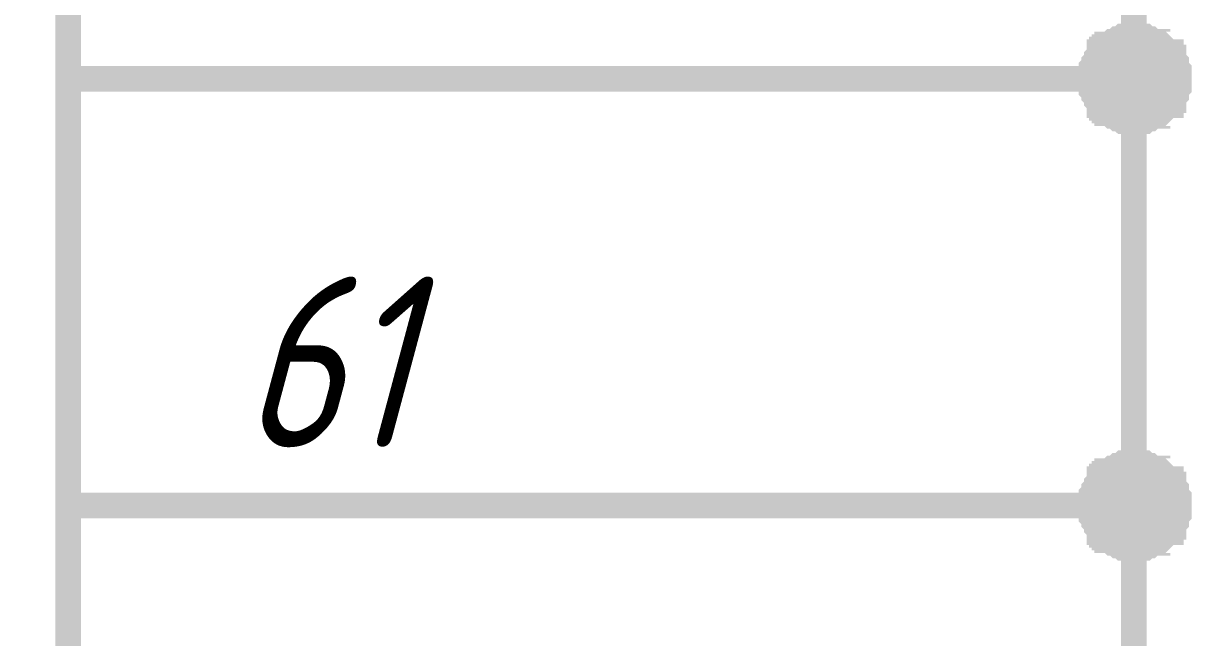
# Paper-space layout 'Layout1' of a CAD drawing. Extents: x -1 to 840, y -1 to 593.
# Drawn here: x 642.69 to 656.38, y 454.44 to 461.64 of the extents above; entities that cross this region are included whole.
import ezdxf

# ---------------------------------------------------------------- set-up
doc = ezdxf.new("R2010")
doc.units = 0
doc.header["$MEASUREMENT"] = 0
doc.layers.add('Sheet', color=255, linetype='CONTINUOUS')
doc.styles.add('GOST type A0', font='', dxfattribs={"oblique": 15, "height": 3.5})
doc.styles.get('GOST type A0').set_extended_font_data('GOST type A')

psp = doc.layouts.get("Layout1")

# ---------------------------------------------------------------- linework, layer by layer
at = {"layer": 'Sheet', "color": 7, "const_width": 0.3}
psp.add_lwpolyline([(585.728, 496.002), (643.213, 496.002), (643.213, 321.002), (585.728, 321.002), (585.728, 496.002)], close=True, dxfattribs=at)
at = {"layer": 'Sheet', "color": 7}
for points, const_width in [([(645.698, 460.99), (655.698, 460.99), (655.698, 465.992), (645.698, 465.992)], 0.3), ([(655.201, 460.99), (655.201, 461.021), (655.201, 461.052), (655.201, 461.052), (655.201, 461.083), (655.201, 461.114), (655.232, 461.145), (655.232, 461.176), (655.232, 461.176), (655.263, 461.207), (655.263, 461.239), (655.263, 461.239), (655.294, 461.27), (655.294, 461.301), (655.325, 461.301), (655.325, 461.332), (655.356, 461.332), (655.356, 461.363), (655.387, 461.363), (655.387, 461.394), (655.418, 461.394), (655.449, 461.425), (655.449, 461.425), (655.48, 461.425), (655.511, 461.456), (655.511, 461.456), (655.542, 461.456), (655.574, 461.487), (655.605, 461.487), (655.636, 461.487), (655.636, 461.487), (655.667, 461.487), (655.698, 461.487)], 0.3), ([(655.201, 460.99), (655.201, 461.021), (655.201, 461.052), (655.201, 461.052), (655.201, 461.083), (655.201, 461.114), (655.232, 461.145), (655.232, 461.176), (655.232, 461.176), (655.263, 461.207), (655.263, 461.239), (655.263, 461.239), (655.294, 461.27), (655.294, 461.301), (655.325, 461.301), (655.325, 461.332), (655.356, 461.332), (655.356, 461.363), (655.387, 461.363), (655.387, 461.394), (655.418, 461.394), (655.449, 461.425), (655.449, 461.425), (655.48, 461.425), (655.511, 461.456), (655.511, 461.456), (655.542, 461.456), (655.574, 461.487), (655.605, 461.487), (655.636, 461.487), (655.636, 461.487), (655.667, 461.487), (655.698, 461.487)], 0.3), ([(655.201, 460.99), (655.201, 461.021), (655.201, 461.052), (655.201, 461.052), (655.201, 461.083), (655.201, 461.114), (655.232, 461.145), (655.232, 461.176), (655.232, 461.176), (655.263, 461.207), (655.263, 461.239), (655.263, 461.239), (655.294, 461.27), (655.294, 461.301), (655.325, 461.301), (655.325, 461.332), (655.356, 461.332), (655.356, 461.363), (655.387, 461.363), (655.387, 461.394), (655.418, 461.394), (655.449, 461.425), (655.449, 461.425), (655.48, 461.425), (655.511, 461.456), (655.511, 461.456), (655.542, 461.456), (655.574, 461.487), (655.605, 461.487), (655.636, 461.487), (655.636, 461.487), (655.667, 461.487), (655.698, 461.487)], 0.3), ([(655.201, 460.99), (655.201, 461.021), (655.201, 461.052), (655.201, 461.052), (655.201, 461.083), (655.201, 461.114), (655.232, 461.145), (655.232, 461.176), (655.232, 461.176), (655.263, 461.207), (655.263, 461.239), (655.263, 461.239), (655.294, 461.27), (655.294, 461.301), (655.325, 461.301), (655.325, 461.332), (655.356, 461.332), (655.356, 461.363), (655.387, 461.363), (655.387, 461.394), (655.418, 461.394), (655.449, 461.425), (655.449, 461.425), (655.48, 461.425), (655.511, 461.456), (655.511, 461.456), (655.542, 461.456), (655.574, 461.487), (655.605, 461.487), (655.636, 461.487), (655.636, 461.487), (655.667, 461.487), (655.698, 461.487)], 0.3), ([(655.698, 461.487), (655.698, 461.487)], 0.3), ([(655.698, 461.487), (655.729, 461.487), (655.76, 461.487), (655.76, 461.487), (655.791, 461.487), (655.822, 461.487), (655.853, 461.456), (655.884, 461.456), (655.884, 461.456), (655.915, 461.425), (655.946, 461.425), (655.977, 461.425), (655.977, 461.394), (656.008, 461.394), (656.039, 461.363), (656.039, 461.363), (656.07, 461.332), (656.07, 461.332), (656.101, 461.301), (656.133, 461.301), (656.133, 461.27), (656.133, 461.239), (656.164, 461.239), (656.164, 461.207), (656.195, 461.176), (656.195, 461.176), (656.195, 461.145), (656.195, 461.114), (656.226, 461.083), (656.226, 461.052), (656.226, 461.052), (656.226, 461.021), (656.226, 460.99)], 0.3), ([(655.698, 461.487), (655.698, 461.487)], 0.3), ([(655.698, 461.487), (655.729, 461.487), (655.76, 461.487), (655.76, 461.487), (655.791, 461.487), (655.822, 461.487), (655.853, 461.456), (655.884, 461.456), (655.884, 461.456), (655.915, 461.425), (655.946, 461.425), (655.977, 461.425), (655.977, 461.394), (656.008, 461.394), (656.039, 461.363), (656.039, 461.363), (656.07, 461.332), (656.07, 461.332), (656.101, 461.301), (656.133, 461.301), (656.133, 461.27), (656.133, 461.239), (656.164, 461.239), (656.164, 461.207), (656.195, 461.176), (656.195, 461.176), (656.195, 461.145), (656.195, 461.114), (656.226, 461.083), (656.226, 461.052), (656.226, 461.052), (656.226, 461.021), (656.226, 460.99)], 0.3), ([(655.698, 461.487), (655.698, 461.487)], 0.3), ([(655.698, 461.487), (655.729, 461.487), (655.76, 461.487), (655.76, 461.487), (655.791, 461.487), (655.822, 461.487), (655.853, 461.456), (655.884, 461.456), (655.884, 461.456), (655.915, 461.425), (655.946, 461.425), (655.977, 461.425), (655.977, 461.394), (656.008, 461.394), (656.039, 461.363), (656.039, 461.363), (656.07, 461.332), (656.07, 461.332), (656.101, 461.301), (656.133, 461.301), (656.133, 461.27), (656.133, 461.239), (656.164, 461.239), (656.164, 461.207), (656.195, 461.176), (656.195, 461.176), (656.195, 461.145), (656.195, 461.114), (656.226, 461.083), (656.226, 461.052), (656.226, 461.052), (656.226, 461.021), (656.226, 460.99)], 0.3), ([(655.698, 461.487), (655.698, 461.487)], 0.3), ([(655.698, 461.487), (655.729, 461.487), (655.76, 461.487), (655.76, 461.487), (655.791, 461.487), (655.822, 461.487), (655.853, 461.456), (655.884, 461.456), (655.884, 461.456), (655.915, 461.425), (655.946, 461.425), (655.977, 461.425), (655.977, 461.394), (656.008, 461.394), (656.039, 461.363), (656.039, 461.363), (656.07, 461.332), (656.07, 461.332), (656.101, 461.301), (656.133, 461.301), (656.133, 461.27), (656.133, 461.239), (656.164, 461.239), (656.164, 461.207), (656.195, 461.176), (656.195, 461.176), (656.195, 461.145), (656.195, 461.114), (656.226, 461.083), (656.226, 461.052), (656.226, 461.052), (656.226, 461.021), (656.226, 460.99)], 0.3), ([(655.201, 460.99), (655.201, 461.021), (655.201, 461.052), (655.201, 461.052), (655.201, 461.083), (655.201, 461.114), (655.232, 461.145), (655.232, 461.176), (655.232, 461.176), (655.263, 461.207), (655.263, 461.239), (655.263, 461.239), (655.294, 461.27), (655.294, 461.301), (655.325, 461.301), (655.325, 461.332), (655.356, 461.332), (655.356, 461.363), (655.387, 461.363), (655.387, 461.394), (655.418, 461.394), (655.449, 461.425), (655.449, 461.425), (655.48, 461.425), (655.511, 461.456), (655.511, 461.456), (655.542, 461.456), (655.574, 461.487), (655.605, 461.487), (655.636, 461.487), (655.636, 461.487), (655.667, 461.487), (655.698, 461.487)], 0.0991), ([(655.201, 460.99), (655.201, 461.021), (655.201, 461.052), (655.201, 461.052), (655.201, 461.083), (655.201, 461.114), (655.232, 461.145), (655.232, 461.176), (655.232, 461.176), (655.263, 461.207), (655.263, 461.239), (655.263, 461.239), (655.294, 461.27), (655.294, 461.301), (655.325, 461.301), (655.325, 461.332), (655.356, 461.332), (655.356, 461.363), (655.387, 461.363), (655.387, 461.394), (655.418, 461.394), (655.449, 461.425), (655.449, 461.425), (655.48, 461.425), (655.511, 461.456), (655.511, 461.456), (655.542, 461.456), (655.574, 461.487), (655.605, 461.487), (655.636, 461.487), (655.636, 461.487), (655.667, 461.487), (655.698, 461.487)], 0.0991), ([(655.201, 460.99), (655.201, 461.021), (655.201, 461.052), (655.201, 461.052), (655.201, 461.083), (655.201, 461.114), (655.232, 461.145), (655.232, 461.176), (655.232, 461.176), (655.263, 461.207), (655.263, 461.239), (655.263, 461.239), (655.294, 461.27), (655.294, 461.301), (655.325, 461.301), (655.325, 461.332), (655.356, 461.332), (655.356, 461.363), (655.387, 461.363), (655.387, 461.394), (655.418, 461.394), (655.449, 461.425), (655.449, 461.425), (655.48, 461.425), (655.511, 461.456), (655.511, 461.456), (655.542, 461.456), (655.574, 461.487), (655.605, 461.487), (655.636, 461.487), (655.636, 461.487), (655.667, 461.487), (655.698, 461.487)], 0.0991), ([(655.201, 460.99), (655.201, 461.021), (655.201, 461.052), (655.201, 461.052), (655.201, 461.083), (655.201, 461.114), (655.232, 461.145), (655.232, 461.176), (655.232, 461.176), (655.263, 461.207), (655.263, 461.239), (655.263, 461.239), (655.294, 461.27), (655.294, 461.301), (655.325, 461.301), (655.325, 461.332), (655.356, 461.332), (655.356, 461.363), (655.387, 461.363), (655.387, 461.394), (655.418, 461.394), (655.449, 461.425), (655.449, 461.425), (655.48, 461.425), (655.511, 461.456), (655.511, 461.456), (655.542, 461.456), (655.574, 461.487), (655.605, 461.487), (655.636, 461.487), (655.636, 461.487), (655.667, 461.487), (655.698, 461.487)], 0.0991), ([(655.698, 461.487), (655.698, 461.487)], 0.0991), ([(655.698, 461.487), (655.729, 461.487), (655.76, 461.487), (655.76, 461.487), (655.791, 461.487), (655.822, 461.487), (655.853, 461.456), (655.884, 461.456), (655.884, 461.456), (655.915, 461.425), (655.946, 461.425), (655.977, 461.425), (655.977, 461.394), (656.008, 461.394), (656.039, 461.363), (656.039, 461.363), (656.07, 461.332), (656.07, 461.332), (656.101, 461.301), (656.133, 461.301), (656.133, 461.27), (656.133, 461.239), (656.164, 461.239), (656.164, 461.207), (656.195, 461.176), (656.195, 461.176), (656.195, 461.145), (656.195, 461.114), (656.226, 461.083), (656.226, 461.052), (656.226, 461.052), (656.226, 461.021), (656.226, 460.99)], 0.0991), ([(655.698, 461.487), (655.698, 461.487)], 0.0991), ([(655.698, 461.487), (655.729, 461.487), (655.76, 461.487), (655.76, 461.487), (655.791, 461.487), (655.822, 461.487), (655.853, 461.456), (655.884, 461.456), (655.884, 461.456), (655.915, 461.425), (655.946, 461.425), (655.977, 461.425), (655.977, 461.394), (656.008, 461.394), (656.039, 461.363), (656.039, 461.363), (656.07, 461.332), (656.07, 461.332), (656.101, 461.301), (656.133, 461.301), (656.133, 461.27), (656.133, 461.239), (656.164, 461.239), (656.164, 461.207), (656.195, 461.176), (656.195, 461.176), (656.195, 461.145), (656.195, 461.114), (656.226, 461.083), (656.226, 461.052), (656.226, 461.052), (656.226, 461.021), (656.226, 460.99)], 0.0991), ([(655.698, 461.487), (655.698, 461.487)], 0.0991), ([(655.698, 461.487), (655.729, 461.487), (655.76, 461.487), (655.76, 461.487), (655.791, 461.487), (655.822, 461.487), (655.853, 461.456), (655.884, 461.456), (655.884, 461.456), (655.915, 461.425), (655.946, 461.425), (655.977, 461.425), (655.977, 461.394), (656.008, 461.394), (656.039, 461.363), (656.039, 461.363), (656.07, 461.332), (656.07, 461.332), (656.101, 461.301), (656.133, 461.301), (656.133, 461.27), (656.133, 461.239), (656.164, 461.239), (656.164, 461.207), (656.195, 461.176), (656.195, 461.176), (656.195, 461.145), (656.195, 461.114), (656.226, 461.083), (656.226, 461.052), (656.226, 461.052), (656.226, 461.021), (656.226, 460.99)], 0.0991), ([(655.698, 461.487), (655.698, 461.487)], 0.0991), ([(655.698, 461.487), (655.729, 461.487), (655.76, 461.487), (655.76, 461.487), (655.791, 461.487), (655.822, 461.487), (655.853, 461.456), (655.884, 461.456), (655.884, 461.456), (655.915, 461.425), (655.946, 461.425), (655.977, 461.425), (655.977, 461.394), (656.008, 461.394), (656.039, 461.363), (656.039, 461.363), (656.07, 461.332), (656.07, 461.332), (656.101, 461.301), (656.133, 461.301), (656.133, 461.27), (656.133, 461.239), (656.164, 461.239), (656.164, 461.207), (656.195, 461.176), (656.195, 461.176), (656.195, 461.145), (656.195, 461.114), (656.226, 461.083), (656.226, 461.052), (656.226, 461.052), (656.226, 461.021), (656.226, 460.99)], 0.0991), ([(643.213, 460.99), (645.698, 460.99)], 0.3), ([(655.698, 460.493), (655.667, 460.493), (655.636, 460.493), (655.636, 460.493), (655.605, 460.493), (655.574, 460.493), (655.542, 460.524), (655.511, 460.524), (655.511, 460.524), (655.48, 460.555), (655.449, 460.555), (655.449, 460.555), (655.418, 460.586), (655.387, 460.586), (655.387, 460.617), (655.356, 460.617), (655.356, 460.648), (655.325, 460.648), (655.325, 460.679), (655.294, 460.679), (655.294, 460.71), (655.263, 460.741), (655.263, 460.741), (655.263, 460.773), (655.232, 460.804), (655.232, 460.804), (655.232, 460.835), (655.201, 460.866), (655.201, 460.897), (655.201, 460.928), (655.201, 460.928), (655.201, 460.959), (655.201, 460.99)], 0.3), ([(655.201, 460.99), (655.201, 460.99)], 0.3), ([(655.698, 460.493), (655.667, 460.493), (655.636, 460.493), (655.636, 460.493), (655.605, 460.493), (655.574, 460.493), (655.542, 460.524), (655.511, 460.524), (655.511, 460.524), (655.48, 460.555), (655.449, 460.555), (655.449, 460.555), (655.418, 460.586), (655.387, 460.586), (655.387, 460.617), (655.356, 460.617), (655.356, 460.648), (655.325, 460.648), (655.325, 460.679), (655.294, 460.679), (655.294, 460.71), (655.263, 460.741), (655.263, 460.741), (655.263, 460.773), (655.232, 460.804), (655.232, 460.804), (655.232, 460.835), (655.201, 460.866), (655.201, 460.897), (655.201, 460.928), (655.201, 460.928), (655.201, 460.959), (655.201, 460.99)], 0.3), ([(655.201, 460.99), (655.201, 460.99)], 0.3), ([(655.698, 460.493), (655.667, 460.493), (655.636, 460.493), (655.636, 460.493), (655.605, 460.493), (655.574, 460.493), (655.542, 460.524), (655.511, 460.524), (655.511, 460.524), (655.48, 460.555), (655.449, 460.555), (655.449, 460.555), (655.418, 460.586), (655.387, 460.586), (655.387, 460.617), (655.356, 460.617), (655.356, 460.648), (655.325, 460.648), (655.325, 460.679), (655.294, 460.679), (655.294, 460.71), (655.263, 460.741), (655.263, 460.741), (655.263, 460.773), (655.232, 460.804), (655.232, 460.804), (655.232, 460.835), (655.201, 460.866), (655.201, 460.897), (655.201, 460.928), (655.201, 460.928), (655.201, 460.959), (655.201, 460.99)], 0.3), ([(655.201, 460.99), (655.201, 460.99)], 0.3), ([(655.698, 460.493), (655.667, 460.493), (655.636, 460.493), (655.636, 460.493), (655.605, 460.493), (655.574, 460.493), (655.542, 460.524), (655.511, 460.524), (655.511, 460.524), (655.48, 460.555), (655.449, 460.555), (655.449, 460.555), (655.418, 460.586), (655.387, 460.586), (655.387, 460.617), (655.356, 460.617), (655.356, 460.648), (655.325, 460.648), (655.325, 460.679), (655.294, 460.679), (655.294, 460.71), (655.263, 460.741), (655.263, 460.741), (655.263, 460.773), (655.232, 460.804), (655.232, 460.804), (655.232, 460.835), (655.201, 460.866), (655.201, 460.897), (655.201, 460.928), (655.201, 460.928), (655.201, 460.959), (655.201, 460.99)], 0.3), ([(655.201, 460.99), (655.201, 460.99)], 0.3), ([(655.698, 460.493), (655.667, 460.493), (655.636, 460.493), (655.636, 460.493), (655.605, 460.493), (655.574, 460.493), (655.542, 460.524), (655.511, 460.524), (655.511, 460.524), (655.48, 460.555), (655.449, 460.555), (655.449, 460.555), (655.418, 460.586), (655.387, 460.586), (655.387, 460.617), (655.356, 460.617), (655.356, 460.648), (655.325, 460.648), (655.325, 460.679), (655.294, 460.679), (655.294, 460.71), (655.263, 460.741), (655.263, 460.741), (655.263, 460.773), (655.232, 460.804), (655.232, 460.804), (655.232, 460.835), (655.201, 460.866), (655.201, 460.897), (655.201, 460.928), (655.201, 460.928), (655.201, 460.959), (655.201, 460.99)], 0.0991), ([(655.201, 460.99), (655.201, 460.99)], 0.0991), ([(655.698, 460.493), (655.667, 460.493), (655.636, 460.493), (655.636, 460.493), (655.605, 460.493), (655.574, 460.493), (655.542, 460.524), (655.511, 460.524), (655.511, 460.524), (655.48, 460.555), (655.449, 460.555), (655.449, 460.555), (655.418, 460.586), (655.387, 460.586), (655.387, 460.617), (655.356, 460.617), (655.356, 460.648), (655.325, 460.648), (655.325, 460.679), (655.294, 460.679), (655.294, 460.71), (655.263, 460.741), (655.263, 460.741), (655.263, 460.773), (655.232, 460.804), (655.232, 460.804), (655.232, 460.835), (655.201, 460.866), (655.201, 460.897), (655.201, 460.928), (655.201, 460.928), (655.201, 460.959), (655.201, 460.99)], 0.0991), ([(655.201, 460.99), (655.201, 460.99)], 0.0991), ([(655.698, 460.493), (655.667, 460.493), (655.636, 460.493), (655.636, 460.493), (655.605, 460.493), (655.574, 460.493), (655.542, 460.524), (655.511, 460.524), (655.511, 460.524), (655.48, 460.555), (655.449, 460.555), (655.449, 460.555), (655.418, 460.586), (655.387, 460.586), (655.387, 460.617), (655.356, 460.617), (655.356, 460.648), (655.325, 460.648), (655.325, 460.679), (655.294, 460.679), (655.294, 460.71), (655.263, 460.741), (655.263, 460.741), (655.263, 460.773), (655.232, 460.804), (655.232, 460.804), (655.232, 460.835), (655.201, 460.866), (655.201, 460.897), (655.201, 460.928), (655.201, 460.928), (655.201, 460.959), (655.201, 460.99)], 0.0991), ([(655.201, 460.99), (655.201, 460.99)], 0.0991), ([(655.698, 460.493), (655.667, 460.493), (655.636, 460.493), (655.636, 460.493), (655.605, 460.493), (655.574, 460.493), (655.542, 460.524), (655.511, 460.524), (655.511, 460.524), (655.48, 460.555), (655.449, 460.555), (655.449, 460.555), (655.418, 460.586), (655.387, 460.586), (655.387, 460.617), (655.356, 460.617), (655.356, 460.648), (655.325, 460.648), (655.325, 460.679), (655.294, 460.679), (655.294, 460.71), (655.263, 460.741), (655.263, 460.741), (655.263, 460.773), (655.232, 460.804), (655.232, 460.804), (655.232, 460.835), (655.201, 460.866), (655.201, 460.897), (655.201, 460.928), (655.201, 460.928), (655.201, 460.959), (655.201, 460.99)], 0.0991), ([(655.201, 460.99), (655.201, 460.99)], 0.0991), ([(655.698, 455.988), (655.698, 460.99)], 0.3), ([(656.226, 460.99), (656.226, 460.959), (656.226, 460.928), (656.226, 460.928), (656.226, 460.897), (656.195, 460.866), (656.195, 460.835), (656.195, 460.804), (656.195, 460.804), (656.164, 460.773), (656.164, 460.741), (656.133, 460.741), (656.133, 460.71), (656.133, 460.679), (656.101, 460.679), (656.07, 460.648), (656.07, 460.648), (656.039, 460.617), (656.039, 460.617), (656.008, 460.586), (655.977, 460.586), (655.977, 460.555), (655.946, 460.555), (655.915, 460.555), (655.884, 460.524), (655.884, 460.524), (655.853, 460.524), (655.822, 460.493), (655.791, 460.493), (655.76, 460.493), (655.76, 460.493), (655.729, 460.493), (655.698, 460.493)], 0.3), ([(656.226, 460.99), (656.226, 460.959), (656.226, 460.928), (656.226, 460.928), (656.226, 460.897), (656.195, 460.866), (656.195, 460.835), (656.195, 460.804), (656.195, 460.804), (656.164, 460.773), (656.164, 460.741), (656.133, 460.741), (656.133, 460.71), (656.133, 460.679), (656.101, 460.679), (656.07, 460.648), (656.07, 460.648), (656.039, 460.617), (656.039, 460.617), (656.008, 460.586), (655.977, 460.586), (655.977, 460.555), (655.946, 460.555), (655.915, 460.555), (655.884, 460.524), (655.884, 460.524), (655.853, 460.524), (655.822, 460.493), (655.791, 460.493), (655.76, 460.493), (655.76, 460.493), (655.729, 460.493), (655.698, 460.493)], 0.3), ([(656.226, 460.99), (656.226, 460.959), (656.226, 460.928), (656.226, 460.928), (656.226, 460.897), (656.195, 460.866), (656.195, 460.835), (656.195, 460.804), (656.195, 460.804), (656.164, 460.773), (656.164, 460.741), (656.133, 460.741), (656.133, 460.71), (656.133, 460.679), (656.101, 460.679), (656.07, 460.648), (656.07, 460.648), (656.039, 460.617), (656.039, 460.617), (656.008, 460.586), (655.977, 460.586), (655.977, 460.555), (655.946, 460.555), (655.915, 460.555), (655.884, 460.524), (655.884, 460.524), (655.853, 460.524), (655.822, 460.493), (655.791, 460.493), (655.76, 460.493), (655.76, 460.493), (655.729, 460.493), (655.698, 460.493)], 0.3), ([(656.226, 460.99), (656.226, 460.959), (656.226, 460.928), (656.226, 460.928), (656.226, 460.897), (656.195, 460.866), (656.195, 460.835), (656.195, 460.804), (656.195, 460.804), (656.164, 460.773), (656.164, 460.741), (656.133, 460.741), (656.133, 460.71), (656.133, 460.679), (656.101, 460.679), (656.07, 460.648), (656.07, 460.648), (656.039, 460.617), (656.039, 460.617), (656.008, 460.586), (655.977, 460.586), (655.977, 460.555), (655.946, 460.555), (655.915, 460.555), (655.884, 460.524), (655.884, 460.524), (655.853, 460.524), (655.822, 460.493), (655.791, 460.493), (655.76, 460.493), (655.76, 460.493), (655.729, 460.493), (655.698, 460.493)], 0.3), ([(656.226, 460.99), (656.226, 460.959), (656.226, 460.928), (656.226, 460.928), (656.226, 460.897), (656.195, 460.866), (656.195, 460.835), (656.195, 460.804), (656.195, 460.804), (656.164, 460.773), (656.164, 460.741), (656.133, 460.741), (656.133, 460.71), (656.133, 460.679), (656.101, 460.679), (656.07, 460.648), (656.07, 460.648), (656.039, 460.617), (656.039, 460.617), (656.008, 460.586), (655.977, 460.586), (655.977, 460.555), (655.946, 460.555), (655.915, 460.555), (655.884, 460.524), (655.884, 460.524), (655.853, 460.524), (655.822, 460.493), (655.791, 460.493), (655.76, 460.493), (655.76, 460.493), (655.729, 460.493), (655.698, 460.493)], 0.0991), ([(656.226, 460.99), (656.226, 460.959), (656.226, 460.928), (656.226, 460.928), (656.226, 460.897), (656.195, 460.866), (656.195, 460.835), (656.195, 460.804), (656.195, 460.804), (656.164, 460.773), (656.164, 460.741), (656.133, 460.741), (656.133, 460.71), (656.133, 460.679), (656.101, 460.679), (656.07, 460.648), (656.07, 460.648), (656.039, 460.617), (656.039, 460.617), (656.008, 460.586), (655.977, 460.586), (655.977, 460.555), (655.946, 460.555), (655.915, 460.555), (655.884, 460.524), (655.884, 460.524), (655.853, 460.524), (655.822, 460.493), (655.791, 460.493), (655.76, 460.493), (655.76, 460.493), (655.729, 460.493), (655.698, 460.493)], 0.0991), ([(656.226, 460.99), (656.226, 460.959), (656.226, 460.928), (656.226, 460.928), (656.226, 460.897), (656.195, 460.866), (656.195, 460.835), (656.195, 460.804), (656.195, 460.804), (656.164, 460.773), (656.164, 460.741), (656.133, 460.741), (656.133, 460.71), (656.133, 460.679), (656.101, 460.679), (656.07, 460.648), (656.07, 460.648), (656.039, 460.617), (656.039, 460.617), (656.008, 460.586), (655.977, 460.586), (655.977, 460.555), (655.946, 460.555), (655.915, 460.555), (655.884, 460.524), (655.884, 460.524), (655.853, 460.524), (655.822, 460.493), (655.791, 460.493), (655.76, 460.493), (655.76, 460.493), (655.729, 460.493), (655.698, 460.493)], 0.0991), ([(656.226, 460.99), (656.226, 460.959), (656.226, 460.928), (656.226, 460.928), (656.226, 460.897), (656.195, 460.866), (656.195, 460.835), (656.195, 460.804), (656.195, 460.804), (656.164, 460.773), (656.164, 460.741), (656.133, 460.741), (656.133, 460.71), (656.133, 460.679), (656.101, 460.679), (656.07, 460.648), (656.07, 460.648), (656.039, 460.617), (656.039, 460.617), (656.008, 460.586), (655.977, 460.586), (655.977, 460.555), (655.946, 460.555), (655.915, 460.555), (655.884, 460.524), (655.884, 460.524), (655.853, 460.524), (655.822, 460.493), (655.791, 460.493), (655.76, 460.493), (655.76, 460.493), (655.729, 460.493), (655.698, 460.493)], 0.0991), ([(656.226, 460.99), (656.226, 460.99), (656.226, 460.99), (656.226, 460.99), (656.226, 460.99), (656.226, 460.99), (656.226, 460.99), (656.226, 460.99), (656.226, 460.99), (656.226, 460.99), (656.226, 460.99), (656.226, 460.99), (656.226, 460.99), (656.226, 460.99), (656.226, 460.99), (656.226, 460.99), (656.226, 460.99), (656.226, 460.99), (656.226, 460.99), (656.226, 460.99), (656.226, 460.99), (656.226, 460.99), (656.226, 460.99), (656.226, 460.99), (656.226, 460.99), (656.226, 460.99), (656.226, 460.99), (656.226, 460.99), (656.226, 460.99), (656.226, 460.99), (656.226, 460.99), (656.226, 460.99), (656.226, 460.99)], 0.3), ([(656.226, 460.99), (656.226, 460.99)], 0.3), ([(656.226, 460.99), (656.226, 460.99), (656.226, 460.99), (656.226, 460.99), (656.226, 460.99), (656.226, 460.99), (656.226, 460.99), (656.226, 460.99), (656.226, 460.99), (656.226, 460.99), (656.226, 460.99), (656.226, 460.99), (656.226, 460.99), (656.226, 460.99), (656.226, 460.99), (656.226, 460.99), (656.226, 460.99), (656.226, 460.99), (656.226, 460.99), (656.226, 460.99), (656.226, 460.99), (656.226, 460.99), (656.226, 460.99), (656.226, 460.99), (656.226, 460.99), (656.226, 460.99), (656.226, 460.99), (656.226, 460.99), (656.226, 460.99), (656.226, 460.99), (656.226, 460.99), (656.226, 460.99), (656.226, 460.99)], 0.3), ([(656.226, 460.99), (656.226, 460.99)], 0.3), ([(656.226, 460.99), (656.226, 460.99), (656.226, 460.99), (656.226, 460.99), (656.226, 460.99), (656.226, 460.99), (656.226, 460.99), (656.226, 460.99), (656.226, 460.99), (656.226, 460.99), (656.226, 460.99), (656.226, 460.99), (656.226, 460.99), (656.226, 460.99), (656.226, 460.99), (656.226, 460.99), (656.226, 460.99), (656.226, 460.99), (656.226, 460.99), (656.226, 460.99), (656.226, 460.99), (656.226, 460.99), (656.226, 460.99), (656.226, 460.99), (656.226, 460.99), (656.226, 460.99), (656.226, 460.99), (656.226, 460.99), (656.226, 460.99), (656.226, 460.99), (656.226, 460.99), (656.226, 460.99), (656.226, 460.99)], 0.3), ([(656.226, 460.99), (656.226, 460.99)], 0.3), ([(656.226, 460.99), (656.226, 460.99), (656.226, 460.99), (656.226, 460.99), (656.226, 460.99), (656.226, 460.99), (656.226, 460.99), (656.226, 460.99), (656.226, 460.99), (656.226, 460.99), (656.226, 460.99), (656.226, 460.99), (656.226, 460.99), (656.226, 460.99), (656.226, 460.99), (656.226, 460.99), (656.226, 460.99), (656.226, 460.99), (656.226, 460.99), (656.226, 460.99), (656.226, 460.99), (656.226, 460.99), (656.226, 460.99), (656.226, 460.99), (656.226, 460.99), (656.226, 460.99), (656.226, 460.99), (656.226, 460.99), (656.226, 460.99), (656.226, 460.99), (656.226, 460.99), (656.226, 460.99), (656.226, 460.99)], 0.3), ([(656.226, 460.99), (656.226, 460.99)], 0.3), ([(656.226, 460.99), (656.226, 460.99), (656.226, 460.99), (656.226, 460.99), (656.226, 460.99), (656.226, 460.99), (656.226, 460.99), (656.226, 460.99), (656.226, 460.99), (656.226, 460.99), (656.226, 460.99), (656.226, 460.99), (656.226, 460.99), (656.226, 460.99), (656.226, 460.99), (656.226, 460.99), (656.226, 460.99), (656.226, 460.99), (656.226, 460.99), (656.226, 460.99), (656.226, 460.99), (656.226, 460.99), (656.226, 460.99), (656.226, 460.99), (656.226, 460.99), (656.226, 460.99), (656.226, 460.99), (656.226, 460.99), (656.226, 460.99), (656.226, 460.99), (656.226, 460.99), (656.226, 460.99), (656.226, 460.99)], 0.0991), ([(656.226, 460.99), (656.226, 460.99)], 0.0991), ([(656.226, 460.99), (656.226, 460.99), (656.226, 460.99), (656.226, 460.99), (656.226, 460.99), (656.226, 460.99), (656.226, 460.99), (656.226, 460.99), (656.226, 460.99), (656.226, 460.99), (656.226, 460.99), (656.226, 460.99), (656.226, 460.99), (656.226, 460.99), (656.226, 460.99), (656.226, 460.99), (656.226, 460.99), (656.226, 460.99), (656.226, 460.99), (656.226, 460.99), (656.226, 460.99), (656.226, 460.99), (656.226, 460.99), (656.226, 460.99), (656.226, 460.99), (656.226, 460.99), (656.226, 460.99), (656.226, 460.99), (656.226, 460.99), (656.226, 460.99), (656.226, 460.99), (656.226, 460.99), (656.226, 460.99)], 0.0991), ([(656.226, 460.99), (656.226, 460.99)], 0.0991), ([(656.226, 460.99), (656.226, 460.99), (656.226, 460.99), (656.226, 460.99), (656.226, 460.99), (656.226, 460.99), (656.226, 460.99), (656.226, 460.99), (656.226, 460.99), (656.226, 460.99), (656.226, 460.99), (656.226, 460.99), (656.226, 460.99), (656.226, 460.99), (656.226, 460.99), (656.226, 460.99), (656.226, 460.99), (656.226, 460.99), (656.226, 460.99), (656.226, 460.99), (656.226, 460.99), (656.226, 460.99), (656.226, 460.99), (656.226, 460.99), (656.226, 460.99), (656.226, 460.99), (656.226, 460.99), (656.226, 460.99), (656.226, 460.99), (656.226, 460.99), (656.226, 460.99), (656.226, 460.99), (656.226, 460.99)], 0.0991), ([(656.226, 460.99), (656.226, 460.99)], 0.0991), ([(656.226, 460.99), (656.226, 460.99), (656.226, 460.99), (656.226, 460.99), (656.226, 460.99), (656.226, 460.99), (656.226, 460.99), (656.226, 460.99), (656.226, 460.99), (656.226, 460.99), (656.226, 460.99), (656.226, 460.99), (656.226, 460.99), (656.226, 460.99), (656.226, 460.99), (656.226, 460.99), (656.226, 460.99), (656.226, 460.99), (656.226, 460.99), (656.226, 460.99), (656.226, 460.99), (656.226, 460.99), (656.226, 460.99), (656.226, 460.99), (656.226, 460.99), (656.226, 460.99), (656.226, 460.99), (656.226, 460.99), (656.226, 460.99), (656.226, 460.99), (656.226, 460.99), (656.226, 460.99), (656.226, 460.99)], 0.0991), ([(656.226, 460.99), (656.226, 460.99)], 0.0991), ([(655.201, 455.988), (655.201, 456.019), (655.201, 456.05), (655.201, 456.05), (655.201, 456.081), (655.201, 456.112), (655.232, 456.144), (655.232, 456.175), (655.232, 456.175), (655.263, 456.206), (655.263, 456.237), (655.263, 456.237), (655.294, 456.268), (655.294, 456.299), (655.325, 456.299), (655.325, 456.33), (655.356, 456.33), (655.356, 456.361), (655.387, 456.361), (655.387, 456.392), (655.418, 456.392), (655.449, 456.423), (655.449, 456.423), (655.48, 456.423), (655.511, 456.454), (655.511, 456.454), (655.542, 456.454), (655.574, 456.485), (655.605, 456.485), (655.636, 456.485), (655.636, 456.485), (655.667, 456.485), (655.698, 456.485)], 0.3), ([(655.201, 455.988), (655.201, 456.019), (655.201, 456.05), (655.201, 456.05), (655.201, 456.081), (655.201, 456.112), (655.232, 456.144), (655.232, 456.175), (655.232, 456.175), (655.263, 456.206), (655.263, 456.237), (655.263, 456.237), (655.294, 456.268), (655.294, 456.299), (655.325, 456.299), (655.325, 456.33), (655.356, 456.33), (655.356, 456.361), (655.387, 456.361), (655.387, 456.392), (655.418, 456.392), (655.449, 456.423), (655.449, 456.423), (655.48, 456.423), (655.511, 456.454), (655.511, 456.454), (655.542, 456.454), (655.574, 456.485), (655.605, 456.485), (655.636, 456.485), (655.636, 456.485), (655.667, 456.485), (655.698, 456.485)], 0.3), ([(655.201, 455.988), (655.201, 456.019), (655.201, 456.05), (655.201, 456.05), (655.201, 456.081), (655.201, 456.112), (655.232, 456.144), (655.232, 456.175), (655.232, 456.175), (655.263, 456.206), (655.263, 456.237), (655.263, 456.237), (655.294, 456.268), (655.294, 456.299), (655.325, 456.299), (655.325, 456.33), (655.356, 456.33), (655.356, 456.361), (655.387, 456.361), (655.387, 456.392), (655.418, 456.392), (655.449, 456.423), (655.449, 456.423), (655.48, 456.423), (655.511, 456.454), (655.511, 456.454), (655.542, 456.454), (655.574, 456.485), (655.605, 456.485), (655.636, 456.485), (655.636, 456.485), (655.667, 456.485), (655.698, 456.485)], 0.3), ([(655.201, 455.988), (655.201, 456.019), (655.201, 456.05), (655.201, 456.05), (655.201, 456.081), (655.201, 456.112), (655.232, 456.144), (655.232, 456.175), (655.232, 456.175), (655.263, 456.206), (655.263, 456.237), (655.263, 456.237), (655.294, 456.268), (655.294, 456.299), (655.325, 456.299), (655.325, 456.33), (655.356, 456.33), (655.356, 456.361), (655.387, 456.361), (655.387, 456.392), (655.418, 456.392), (655.449, 456.423), (655.449, 456.423), (655.48, 456.423), (655.511, 456.454), (655.511, 456.454), (655.542, 456.454), (655.574, 456.485), (655.605, 456.485), (655.636, 456.485), (655.636, 456.485), (655.667, 456.485), (655.698, 456.485)], 0.3), ([(655.698, 456.485), (655.698, 456.485)], 0.3), ([(655.698, 456.485), (655.729, 456.485), (655.76, 456.485), (655.76, 456.485), (655.791, 456.485), (655.822, 456.485), (655.853, 456.454), (655.884, 456.454), (655.884, 456.454), (655.915, 456.423), (655.946, 456.423), (655.977, 456.423), (655.977, 456.392), (656.008, 456.392), (656.039, 456.361), (656.039, 456.361), (656.07, 456.33), (656.07, 456.33), (656.101, 456.299), (656.133, 456.299), (656.133, 456.268), (656.133, 456.237), (656.164, 456.237), (656.164, 456.206), (656.195, 456.175), (656.195, 456.175), (656.195, 456.144), (656.195, 456.112), (656.226, 456.081), (656.226, 456.05), (656.226, 456.05), (656.226, 456.019), (656.226, 455.988)], 0.3), ([(655.698, 456.485), (655.698, 456.485)], 0.3), ([(655.698, 456.485), (655.729, 456.485), (655.76, 456.485), (655.76, 456.485), (655.791, 456.485), (655.822, 456.485), (655.853, 456.454), (655.884, 456.454), (655.884, 456.454), (655.915, 456.423), (655.946, 456.423), (655.977, 456.423), (655.977, 456.392), (656.008, 456.392), (656.039, 456.361), (656.039, 456.361), (656.07, 456.33), (656.07, 456.33), (656.101, 456.299), (656.133, 456.299), (656.133, 456.268), (656.133, 456.237), (656.164, 456.237), (656.164, 456.206), (656.195, 456.175), (656.195, 456.175), (656.195, 456.144), (656.195, 456.112), (656.226, 456.081), (656.226, 456.05), (656.226, 456.05), (656.226, 456.019), (656.226, 455.988)], 0.3), ([(655.698, 456.485), (655.698, 456.485)], 0.3), ([(655.698, 456.485), (655.729, 456.485), (655.76, 456.485), (655.76, 456.485), (655.791, 456.485), (655.822, 456.485), (655.853, 456.454), (655.884, 456.454), (655.884, 456.454), (655.915, 456.423), (655.946, 456.423), (655.977, 456.423), (655.977, 456.392), (656.008, 456.392), (656.039, 456.361), (656.039, 456.361), (656.07, 456.33), (656.07, 456.33), (656.101, 456.299), (656.133, 456.299), (656.133, 456.268), (656.133, 456.237), (656.164, 456.237), (656.164, 456.206), (656.195, 456.175), (656.195, 456.175), (656.195, 456.144), (656.195, 456.112), (656.226, 456.081), (656.226, 456.05), (656.226, 456.05), (656.226, 456.019), (656.226, 455.988)], 0.3), ([(655.698, 456.485), (655.698, 456.485)], 0.3), ([(655.698, 456.485), (655.729, 456.485), (655.76, 456.485), (655.76, 456.485), (655.791, 456.485), (655.822, 456.485), (655.853, 456.454), (655.884, 456.454), (655.884, 456.454), (655.915, 456.423), (655.946, 456.423), (655.977, 456.423), (655.977, 456.392), (656.008, 456.392), (656.039, 456.361), (656.039, 456.361), (656.07, 456.33), (656.07, 456.33), (656.101, 456.299), (656.133, 456.299), (656.133, 456.268), (656.133, 456.237), (656.164, 456.237), (656.164, 456.206), (656.195, 456.175), (656.195, 456.175), (656.195, 456.144), (656.195, 456.112), (656.226, 456.081), (656.226, 456.05), (656.226, 456.05), (656.226, 456.019), (656.226, 455.988)], 0.3), ([(655.201, 455.988), (655.201, 456.019), (655.201, 456.05), (655.201, 456.05), (655.201, 456.081), (655.201, 456.112), (655.232, 456.144), (655.232, 456.175), (655.232, 456.175), (655.263, 456.206), (655.263, 456.237), (655.263, 456.237), (655.294, 456.268), (655.294, 456.299), (655.325, 456.299), (655.325, 456.33), (655.356, 456.33), (655.356, 456.361), (655.387, 456.361), (655.387, 456.392), (655.418, 456.392), (655.449, 456.423), (655.449, 456.423), (655.48, 456.423), (655.511, 456.454), (655.511, 456.454), (655.542, 456.454), (655.574, 456.485), (655.605, 456.485), (655.636, 456.485), (655.636, 456.485), (655.667, 456.485), (655.698, 456.485)], 0.0991), ([(655.201, 455.988), (655.201, 456.019), (655.201, 456.05), (655.201, 456.05), (655.201, 456.081), (655.201, 456.112), (655.232, 456.144), (655.232, 456.175), (655.232, 456.175), (655.263, 456.206), (655.263, 456.237), (655.263, 456.237), (655.294, 456.268), (655.294, 456.299), (655.325, 456.299), (655.325, 456.33), (655.356, 456.33), (655.356, 456.361), (655.387, 456.361), (655.387, 456.392), (655.418, 456.392), (655.449, 456.423), (655.449, 456.423), (655.48, 456.423), (655.511, 456.454), (655.511, 456.454), (655.542, 456.454), (655.574, 456.485), (655.605, 456.485), (655.636, 456.485), (655.636, 456.485), (655.667, 456.485), (655.698, 456.485)], 0.0991), ([(655.201, 455.988), (655.201, 456.019), (655.201, 456.05), (655.201, 456.05), (655.201, 456.081), (655.201, 456.112), (655.232, 456.144), (655.232, 456.175), (655.232, 456.175), (655.263, 456.206), (655.263, 456.237), (655.263, 456.237), (655.294, 456.268), (655.294, 456.299), (655.325, 456.299), (655.325, 456.33), (655.356, 456.33), (655.356, 456.361), (655.387, 456.361), (655.387, 456.392), (655.418, 456.392), (655.449, 456.423), (655.449, 456.423), (655.48, 456.423), (655.511, 456.454), (655.511, 456.454), (655.542, 456.454), (655.574, 456.485), (655.605, 456.485), (655.636, 456.485), (655.636, 456.485), (655.667, 456.485), (655.698, 456.485)], 0.0991), ([(655.201, 455.988), (655.201, 456.019), (655.201, 456.05), (655.201, 456.05), (655.201, 456.081), (655.201, 456.112), (655.232, 456.144), (655.232, 456.175), (655.232, 456.175), (655.263, 456.206), (655.263, 456.237), (655.263, 456.237), (655.294, 456.268), (655.294, 456.299), (655.325, 456.299), (655.325, 456.33), (655.356, 456.33), (655.356, 456.361), (655.387, 456.361), (655.387, 456.392), (655.418, 456.392), (655.449, 456.423), (655.449, 456.423), (655.48, 456.423), (655.511, 456.454), (655.511, 456.454), (655.542, 456.454), (655.574, 456.485), (655.605, 456.485), (655.636, 456.485), (655.636, 456.485), (655.667, 456.485), (655.698, 456.485)], 0.0991), ([(655.698, 456.485), (655.698, 456.485)], 0.0991), ([(655.698, 456.485), (655.729, 456.485), (655.76, 456.485), (655.76, 456.485), (655.791, 456.485), (655.822, 456.485), (655.853, 456.454), (655.884, 456.454), (655.884, 456.454), (655.915, 456.423), (655.946, 456.423), (655.977, 456.423), (655.977, 456.392), (656.008, 456.392), (656.039, 456.361), (656.039, 456.361), (656.07, 456.33), (656.07, 456.33), (656.101, 456.299), (656.133, 456.299), (656.133, 456.268), (656.133, 456.237), (656.164, 456.237), (656.164, 456.206), (656.195, 456.175), (656.195, 456.175), (656.195, 456.144), (656.195, 456.112), (656.226, 456.081), (656.226, 456.05), (656.226, 456.05), (656.226, 456.019), (656.226, 455.988)], 0.0991), ([(655.698, 456.485), (655.698, 456.485)], 0.0991), ([(655.698, 456.485), (655.729, 456.485), (655.76, 456.485), (655.76, 456.485), (655.791, 456.485), (655.822, 456.485), (655.853, 456.454), (655.884, 456.454), (655.884, 456.454), (655.915, 456.423), (655.946, 456.423), (655.977, 456.423), (655.977, 456.392), (656.008, 456.392), (656.039, 456.361), (656.039, 456.361), (656.07, 456.33), (656.07, 456.33), (656.101, 456.299), (656.133, 456.299), (656.133, 456.268), (656.133, 456.237), (656.164, 456.237), (656.164, 456.206), (656.195, 456.175), (656.195, 456.175), (656.195, 456.144), (656.195, 456.112), (656.226, 456.081), (656.226, 456.05), (656.226, 456.05), (656.226, 456.019), (656.226, 455.988)], 0.0991), ([(655.698, 456.485), (655.698, 456.485)], 0.0991), ([(655.698, 456.485), (655.729, 456.485), (655.76, 456.485), (655.76, 456.485), (655.791, 456.485), (655.822, 456.485), (655.853, 456.454), (655.884, 456.454), (655.884, 456.454), (655.915, 456.423), (655.946, 456.423), (655.977, 456.423), (655.977, 456.392), (656.008, 456.392), (656.039, 456.361), (656.039, 456.361), (656.07, 456.33), (656.07, 456.33), (656.101, 456.299), (656.133, 456.299), (656.133, 456.268), (656.133, 456.237), (656.164, 456.237), (656.164, 456.206), (656.195, 456.175), (656.195, 456.175), (656.195, 456.144), (656.195, 456.112), (656.226, 456.081), (656.226, 456.05), (656.226, 456.05), (656.226, 456.019), (656.226, 455.988)], 0.0991), ([(655.698, 456.485), (655.698, 456.485)], 0.0991), ([(655.698, 456.485), (655.729, 456.485), (655.76, 456.485), (655.76, 456.485), (655.791, 456.485), (655.822, 456.485), (655.853, 456.454), (655.884, 456.454), (655.884, 456.454), (655.915, 456.423), (655.946, 456.423), (655.977, 456.423), (655.977, 456.392), (656.008, 456.392), (656.039, 456.361), (656.039, 456.361), (656.07, 456.33), (656.07, 456.33), (656.101, 456.299), (656.133, 456.299), (656.133, 456.268), (656.133, 456.237), (656.164, 456.237), (656.164, 456.206), (656.195, 456.175), (656.195, 456.175), (656.195, 456.144), (656.195, 456.112), (656.226, 456.081), (656.226, 456.05), (656.226, 456.05), (656.226, 456.019), (656.226, 455.988)], 0.0991), ([(643.213, 455.988), (645.698, 455.988)], 0.3), ([(645.698, 455.988), (645.698, 455.988), (655.698, 455.988), (655.698, 445.985)], 0.3), ([(655.698, 455.491), (655.667, 455.491), (655.636, 455.491), (655.636, 455.491), (655.605, 455.491), (655.574, 455.491), (655.542, 455.522), (655.511, 455.522), (655.511, 455.522), (655.48, 455.553), (655.449, 455.553), (655.449, 455.553), (655.418, 455.584), (655.387, 455.584), (655.387, 455.615), (655.356, 455.615), (655.356, 455.646), (655.325, 455.646), (655.325, 455.678), (655.294, 455.678), (655.294, 455.709), (655.263, 455.74), (655.263, 455.74), (655.263, 455.771), (655.232, 455.802), (655.232, 455.802), (655.232, 455.833), (655.201, 455.864), (655.201, 455.895), (655.201, 455.926), (655.201, 455.926), (655.201, 455.957), (655.201, 455.988)], 0.3), ([(655.201, 455.988), (655.201, 455.988)], 0.3), ([(655.698, 455.491), (655.667, 455.491), (655.636, 455.491), (655.636, 455.491), (655.605, 455.491), (655.574, 455.491), (655.542, 455.522), (655.511, 455.522), (655.511, 455.522), (655.48, 455.553), (655.449, 455.553), (655.449, 455.553), (655.418, 455.584), (655.387, 455.584), (655.387, 455.615), (655.356, 455.615), (655.356, 455.646), (655.325, 455.646), (655.325, 455.678), (655.294, 455.678), (655.294, 455.709), (655.263, 455.74), (655.263, 455.74), (655.263, 455.771), (655.232, 455.802), (655.232, 455.802), (655.232, 455.833), (655.201, 455.864), (655.201, 455.895), (655.201, 455.926), (655.201, 455.926), (655.201, 455.957), (655.201, 455.988)], 0.3), ([(655.201, 455.988), (655.201, 455.988)], 0.3), ([(655.698, 455.491), (655.667, 455.491), (655.636, 455.491), (655.636, 455.491), (655.605, 455.491), (655.574, 455.491), (655.542, 455.522), (655.511, 455.522), (655.511, 455.522), (655.48, 455.553), (655.449, 455.553), (655.449, 455.553), (655.418, 455.584), (655.387, 455.584), (655.387, 455.615), (655.356, 455.615), (655.356, 455.646), (655.325, 455.646), (655.325, 455.678), (655.294, 455.678), (655.294, 455.709), (655.263, 455.74), (655.263, 455.74), (655.263, 455.771), (655.232, 455.802), (655.232, 455.802), (655.232, 455.833), (655.201, 455.864), (655.201, 455.895), (655.201, 455.926), (655.201, 455.926), (655.201, 455.957), (655.201, 455.988)], 0.3), ([(655.201, 455.988), (655.201, 455.988)], 0.3), ([(655.698, 455.491), (655.667, 455.491), (655.636, 455.491), (655.636, 455.491), (655.605, 455.491), (655.574, 455.491), (655.542, 455.522), (655.511, 455.522), (655.511, 455.522), (655.48, 455.553), (655.449, 455.553), (655.449, 455.553), (655.418, 455.584), (655.387, 455.584), (655.387, 455.615), (655.356, 455.615), (655.356, 455.646), (655.325, 455.646), (655.325, 455.678), (655.294, 455.678), (655.294, 455.709), (655.263, 455.74), (655.263, 455.74), (655.263, 455.771), (655.232, 455.802), (655.232, 455.802), (655.232, 455.833), (655.201, 455.864), (655.201, 455.895), (655.201, 455.926), (655.201, 455.926), (655.201, 455.957), (655.201, 455.988)], 0.3), ([(655.201, 455.988), (655.201, 455.988)], 0.3), ([(656.226, 455.988), (656.226, 455.957), (656.226, 455.926), (656.226, 455.926), (656.226, 455.895), (656.195, 455.864), (656.195, 455.833), (656.195, 455.802), (656.195, 455.802), (656.164, 455.771), (656.164, 455.74), (656.133, 455.74), (656.133, 455.709), (656.133, 455.678), (656.101, 455.678), (656.07, 455.646), (656.07, 455.646), (656.039, 455.615), (656.039, 455.615), (656.008, 455.584), (655.977, 455.584), (655.977, 455.553), (655.946, 455.553), (655.915, 455.553), (655.884, 455.522), (655.884, 455.522), (655.853, 455.522), (655.822, 455.491), (655.791, 455.491), (655.76, 455.491), (655.76, 455.491), (655.729, 455.491), (655.698, 455.491)], 0.3), ([(656.226, 455.988), (656.226, 455.957), (656.226, 455.926), (656.226, 455.926), (656.226, 455.895), (656.195, 455.864), (656.195, 455.833), (656.195, 455.802), (656.195, 455.802), (656.164, 455.771), (656.164, 455.74), (656.133, 455.74), (656.133, 455.709), (656.133, 455.678), (656.101, 455.678), (656.07, 455.646), (656.07, 455.646), (656.039, 455.615), (656.039, 455.615), (656.008, 455.584), (655.977, 455.584), (655.977, 455.553), (655.946, 455.553), (655.915, 455.553), (655.884, 455.522), (655.884, 455.522), (655.853, 455.522), (655.822, 455.491), (655.791, 455.491), (655.76, 455.491), (655.76, 455.491), (655.729, 455.491), (655.698, 455.491)], 0.3), ([(656.226, 455.988), (656.226, 455.957), (656.226, 455.926), (656.226, 455.926), (656.226, 455.895), (656.195, 455.864), (656.195, 455.833), (656.195, 455.802), (656.195, 455.802), (656.164, 455.771), (656.164, 455.74), (656.133, 455.74), (656.133, 455.709), (656.133, 455.678), (656.101, 455.678), (656.07, 455.646), (656.07, 455.646), (656.039, 455.615), (656.039, 455.615), (656.008, 455.584), (655.977, 455.584), (655.977, 455.553), (655.946, 455.553), (655.915, 455.553), (655.884, 455.522), (655.884, 455.522), (655.853, 455.522), (655.822, 455.491), (655.791, 455.491), (655.76, 455.491), (655.76, 455.491), (655.729, 455.491), (655.698, 455.491)], 0.3), ([(656.226, 455.988), (656.226, 455.957), (656.226, 455.926), (656.226, 455.926), (656.226, 455.895), (656.195, 455.864), (656.195, 455.833), (656.195, 455.802), (656.195, 455.802), (656.164, 455.771), (656.164, 455.74), (656.133, 455.74), (656.133, 455.709), (656.133, 455.678), (656.101, 455.678), (656.07, 455.646), (656.07, 455.646), (656.039, 455.615), (656.039, 455.615), (656.008, 455.584), (655.977, 455.584), (655.977, 455.553), (655.946, 455.553), (655.915, 455.553), (655.884, 455.522), (655.884, 455.522), (655.853, 455.522), (655.822, 455.491), (655.791, 455.491), (655.76, 455.491), (655.76, 455.491), (655.729, 455.491), (655.698, 455.491)], 0.3), ([(656.226, 455.988), (656.226, 455.988), (656.226, 455.988), (656.226, 455.988), (656.226, 455.988), (656.226, 455.988), (656.226, 455.988), (656.226, 455.988), (656.226, 455.988), (656.226, 455.988), (656.226, 455.988), (656.226, 455.988), (656.226, 455.988), (656.226, 455.988), (656.226, 455.988), (656.226, 455.988), (656.226, 455.988), (656.226, 455.988), (656.226, 455.988), (656.226, 455.988), (656.226, 455.988), (656.226, 455.988), (656.226, 455.988), (656.226, 455.988), (656.226, 455.988), (656.226, 455.988), (656.226, 455.988), (656.226, 455.988), (656.226, 455.988), (656.226, 455.988), (656.226, 455.988), (656.226, 455.988), (656.226, 455.988)], 0.3), ([(656.226, 455.988), (656.226, 455.988)], 0.3), ([(656.226, 455.988), (656.226, 455.988), (656.226, 455.988), (656.226, 455.988), (656.226, 455.988), (656.226, 455.988), (656.226, 455.988), (656.226, 455.988), (656.226, 455.988), (656.226, 455.988), (656.226, 455.988), (656.226, 455.988), (656.226, 455.988), (656.226, 455.988), (656.226, 455.988), (656.226, 455.988), (656.226, 455.988), (656.226, 455.988), (656.226, 455.988), (656.226, 455.988), (656.226, 455.988), (656.226, 455.988), (656.226, 455.988), (656.226, 455.988), (656.226, 455.988), (656.226, 455.988), (656.226, 455.988), (656.226, 455.988), (656.226, 455.988), (656.226, 455.988), (656.226, 455.988), (656.226, 455.988), (656.226, 455.988)], 0.3), ([(656.226, 455.988), (656.226, 455.988)], 0.3), ([(656.226, 455.988), (656.226, 455.988), (656.226, 455.988), (656.226, 455.988), (656.226, 455.988), (656.226, 455.988), (656.226, 455.988), (656.226, 455.988), (656.226, 455.988), (656.226, 455.988), (656.226, 455.988), (656.226, 455.988), (656.226, 455.988), (656.226, 455.988), (656.226, 455.988), (656.226, 455.988), (656.226, 455.988), (656.226, 455.988), (656.226, 455.988), (656.226, 455.988), (656.226, 455.988), (656.226, 455.988), (656.226, 455.988), (656.226, 455.988), (656.226, 455.988), (656.226, 455.988), (656.226, 455.988), (656.226, 455.988), (656.226, 455.988), (656.226, 455.988), (656.226, 455.988), (656.226, 455.988), (656.226, 455.988)], 0.3), ([(656.226, 455.988), (656.226, 455.988)], 0.3), ([(656.226, 455.988), (656.226, 455.988), (656.226, 455.988), (656.226, 455.988), (656.226, 455.988), (656.226, 455.988), (656.226, 455.988), (656.226, 455.988), (656.226, 455.988), (656.226, 455.988), (656.226, 455.988), (656.226, 455.988), (656.226, 455.988), (656.226, 455.988), (656.226, 455.988), (656.226, 455.988), (656.226, 455.988), (656.226, 455.988), (656.226, 455.988), (656.226, 455.988), (656.226, 455.988), (656.226, 455.988), (656.226, 455.988), (656.226, 455.988), (656.226, 455.988), (656.226, 455.988), (656.226, 455.988), (656.226, 455.988), (656.226, 455.988), (656.226, 455.988), (656.226, 455.988), (656.226, 455.988), (656.226, 455.988)], 0.3), ([(656.226, 455.988), (656.226, 455.988)], 0.3), ([(655.698, 455.491), (655.667, 455.491), (655.636, 455.491), (655.636, 455.491), (655.605, 455.491), (655.574, 455.491), (655.542, 455.522), (655.511, 455.522), (655.511, 455.522), (655.48, 455.553), (655.449, 455.553), (655.449, 455.553), (655.418, 455.584), (655.387, 455.584), (655.387, 455.615), (655.356, 455.615), (655.356, 455.646), (655.325, 455.646), (655.325, 455.678), (655.294, 455.678), (655.294, 455.709), (655.263, 455.74), (655.263, 455.74), (655.263, 455.771), (655.232, 455.802), (655.232, 455.802), (655.232, 455.833), (655.201, 455.864), (655.201, 455.895), (655.201, 455.926), (655.201, 455.926), (655.201, 455.957), (655.201, 455.988)], 0.0991), ([(655.201, 455.988), (655.201, 455.988)], 0.0991), ([(655.698, 455.491), (655.667, 455.491), (655.636, 455.491), (655.636, 455.491), (655.605, 455.491), (655.574, 455.491), (655.542, 455.522), (655.511, 455.522), (655.511, 455.522), (655.48, 455.553), (655.449, 455.553), (655.449, 455.553), (655.418, 455.584), (655.387, 455.584), (655.387, 455.615), (655.356, 455.615), (655.356, 455.646), (655.325, 455.646), (655.325, 455.678), (655.294, 455.678), (655.294, 455.709), (655.263, 455.74), (655.263, 455.74), (655.263, 455.771), (655.232, 455.802), (655.232, 455.802), (655.232, 455.833), (655.201, 455.864), (655.201, 455.895), (655.201, 455.926), (655.201, 455.926), (655.201, 455.957), (655.201, 455.988)], 0.0991), ([(655.201, 455.988), (655.201, 455.988)], 0.0991), ([(655.698, 455.491), (655.667, 455.491), (655.636, 455.491), (655.636, 455.491), (655.605, 455.491), (655.574, 455.491), (655.542, 455.522), (655.511, 455.522), (655.511, 455.522), (655.48, 455.553), (655.449, 455.553), (655.449, 455.553), (655.418, 455.584), (655.387, 455.584), (655.387, 455.615), (655.356, 455.615), (655.356, 455.646), (655.325, 455.646), (655.325, 455.678), (655.294, 455.678), (655.294, 455.709), (655.263, 455.74), (655.263, 455.74), (655.263, 455.771), (655.232, 455.802), (655.232, 455.802), (655.232, 455.833), (655.201, 455.864), (655.201, 455.895), (655.201, 455.926), (655.201, 455.926), (655.201, 455.957), (655.201, 455.988)], 0.0991), ([(655.201, 455.988), (655.201, 455.988)], 0.0991), ([(655.698, 455.491), (655.667, 455.491), (655.636, 455.491), (655.636, 455.491), (655.605, 455.491), (655.574, 455.491), (655.542, 455.522), (655.511, 455.522), (655.511, 455.522), (655.48, 455.553), (655.449, 455.553), (655.449, 455.553), (655.418, 455.584), (655.387, 455.584), (655.387, 455.615), (655.356, 455.615), (655.356, 455.646), (655.325, 455.646), (655.325, 455.678), (655.294, 455.678), (655.294, 455.709), (655.263, 455.74), (655.263, 455.74), (655.263, 455.771), (655.232, 455.802), (655.232, 455.802), (655.232, 455.833), (655.201, 455.864), (655.201, 455.895), (655.201, 455.926), (655.201, 455.926), (655.201, 455.957), (655.201, 455.988)], 0.0991), ([(655.201, 455.988), (655.201, 455.988)], 0.0991), ([(656.226, 455.988), (656.226, 455.957), (656.226, 455.926), (656.226, 455.926), (656.226, 455.895), (656.195, 455.864), (656.195, 455.833), (656.195, 455.802), (656.195, 455.802), (656.164, 455.771), (656.164, 455.74), (656.133, 455.74), (656.133, 455.709), (656.133, 455.678), (656.101, 455.678), (656.07, 455.646), (656.07, 455.646), (656.039, 455.615), (656.039, 455.615), (656.008, 455.584), (655.977, 455.584), (655.977, 455.553), (655.946, 455.553), (655.915, 455.553), (655.884, 455.522), (655.884, 455.522), (655.853, 455.522), (655.822, 455.491), (655.791, 455.491), (655.76, 455.491), (655.76, 455.491), (655.729, 455.491), (655.698, 455.491)], 0.0991), ([(656.226, 455.988), (656.226, 455.957), (656.226, 455.926), (656.226, 455.926), (656.226, 455.895), (656.195, 455.864), (656.195, 455.833), (656.195, 455.802), (656.195, 455.802), (656.164, 455.771), (656.164, 455.74), (656.133, 455.74), (656.133, 455.709), (656.133, 455.678), (656.101, 455.678), (656.07, 455.646), (656.07, 455.646), (656.039, 455.615), (656.039, 455.615), (656.008, 455.584), (655.977, 455.584), (655.977, 455.553), (655.946, 455.553), (655.915, 455.553), (655.884, 455.522), (655.884, 455.522), (655.853, 455.522), (655.822, 455.491), (655.791, 455.491), (655.76, 455.491), (655.76, 455.491), (655.729, 455.491), (655.698, 455.491)], 0.0991), ([(656.226, 455.988), (656.226, 455.957), (656.226, 455.926), (656.226, 455.926), (656.226, 455.895), (656.195, 455.864), (656.195, 455.833), (656.195, 455.802), (656.195, 455.802), (656.164, 455.771), (656.164, 455.74), (656.133, 455.74), (656.133, 455.709), (656.133, 455.678), (656.101, 455.678), (656.07, 455.646), (656.07, 455.646), (656.039, 455.615), (656.039, 455.615), (656.008, 455.584), (655.977, 455.584), (655.977, 455.553), (655.946, 455.553), (655.915, 455.553), (655.884, 455.522), (655.884, 455.522), (655.853, 455.522), (655.822, 455.491), (655.791, 455.491), (655.76, 455.491), (655.76, 455.491), (655.729, 455.491), (655.698, 455.491)], 0.0991), ([(656.226, 455.988), (656.226, 455.957), (656.226, 455.926), (656.226, 455.926), (656.226, 455.895), (656.195, 455.864), (656.195, 455.833), (656.195, 455.802), (656.195, 455.802), (656.164, 455.771), (656.164, 455.74), (656.133, 455.74), (656.133, 455.709), (656.133, 455.678), (656.101, 455.678), (656.07, 455.646), (656.07, 455.646), (656.039, 455.615), (656.039, 455.615), (656.008, 455.584), (655.977, 455.584), (655.977, 455.553), (655.946, 455.553), (655.915, 455.553), (655.884, 455.522), (655.884, 455.522), (655.853, 455.522), (655.822, 455.491), (655.791, 455.491), (655.76, 455.491), (655.76, 455.491), (655.729, 455.491), (655.698, 455.491)], 0.0991), ([(656.226, 455.988), (656.226, 455.988), (656.226, 455.988), (656.226, 455.988), (656.226, 455.988), (656.226, 455.988), (656.226, 455.988), (656.226, 455.988), (656.226, 455.988), (656.226, 455.988), (656.226, 455.988), (656.226, 455.988), (656.226, 455.988), (656.226, 455.988), (656.226, 455.988), (656.226, 455.988), (656.226, 455.988), (656.226, 455.988), (656.226, 455.988), (656.226, 455.988), (656.226, 455.988), (656.226, 455.988), (656.226, 455.988), (656.226, 455.988), (656.226, 455.988), (656.226, 455.988), (656.226, 455.988), (656.226, 455.988), (656.226, 455.988), (656.226, 455.988), (656.226, 455.988), (656.226, 455.988), (656.226, 455.988)], 0.0991), ([(656.226, 455.988), (656.226, 455.988)], 0.0991), ([(656.226, 455.988), (656.226, 455.988), (656.226, 455.988), (656.226, 455.988), (656.226, 455.988), (656.226, 455.988), (656.226, 455.988), (656.226, 455.988), (656.226, 455.988), (656.226, 455.988), (656.226, 455.988), (656.226, 455.988), (656.226, 455.988), (656.226, 455.988), (656.226, 455.988), (656.226, 455.988), (656.226, 455.988), (656.226, 455.988), (656.226, 455.988), (656.226, 455.988), (656.226, 455.988), (656.226, 455.988), (656.226, 455.988), (656.226, 455.988), (656.226, 455.988), (656.226, 455.988), (656.226, 455.988), (656.226, 455.988), (656.226, 455.988), (656.226, 455.988), (656.226, 455.988), (656.226, 455.988), (656.226, 455.988)], 0.0991), ([(656.226, 455.988), (656.226, 455.988)], 0.0991), ([(656.226, 455.988), (656.226, 455.988), (656.226, 455.988), (656.226, 455.988), (656.226, 455.988), (656.226, 455.988), (656.226, 455.988), (656.226, 455.988), (656.226, 455.988), (656.226, 455.988), (656.226, 455.988), (656.226, 455.988), (656.226, 455.988), (656.226, 455.988), (656.226, 455.988), (656.226, 455.988), (656.226, 455.988), (656.226, 455.988), (656.226, 455.988), (656.226, 455.988), (656.226, 455.988), (656.226, 455.988), (656.226, 455.988), (656.226, 455.988), (656.226, 455.988), (656.226, 455.988), (656.226, 455.988), (656.226, 455.988), (656.226, 455.988), (656.226, 455.988), (656.226, 455.988), (656.226, 455.988), (656.226, 455.988)], 0.0991), ([(656.226, 455.988), (656.226, 455.988)], 0.0991), ([(656.226, 455.988), (656.226, 455.988), (656.226, 455.988), (656.226, 455.988), (656.226, 455.988), (656.226, 455.988), (656.226, 455.988), (656.226, 455.988), (656.226, 455.988), (656.226, 455.988), (656.226, 455.988), (656.226, 455.988), (656.226, 455.988), (656.226, 455.988), (656.226, 455.988), (656.226, 455.988), (656.226, 455.988), (656.226, 455.988), (656.226, 455.988), (656.226, 455.988), (656.226, 455.988), (656.226, 455.988), (656.226, 455.988), (656.226, 455.988), (656.226, 455.988), (656.226, 455.988), (656.226, 455.988), (656.226, 455.988), (656.226, 455.988), (656.226, 455.988), (656.226, 455.988), (656.226, 455.988), (656.226, 455.988)], 0.0991), ([(656.226, 455.988), (656.226, 455.988)], 0.0991)]:
    psp.add_lwpolyline(points, dxfattribs=dict(at, const_width=const_width))
at = {"layer": 'Sheet', "color": 7, "const_width": 0.508}
for points in [[(655.517, 461.003, 1), (656.025, 461.003, 1)], [(655.517, 456.003, 1), (656.025, 456.003, 1)]]:
    psp.add_lwpolyline(points, format="xyb", close=True, dxfattribs=at)

# ---------------------------------------------------------------- texts
at = {"layer": 'Sheet', "color": 7, "style": 'GOST type A0', "oblique": 15}
psp.add_text('61', height=2, dxfattribs=at).set_placement((645.232, 456.672))

doc.saveas('drawing.dxf')
